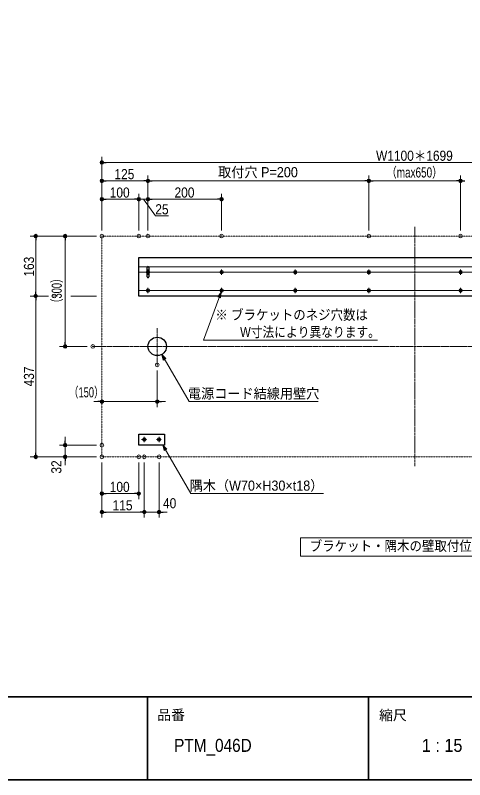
# Model space of a CAD drawing. Units: millimetres, scale not verified. Extents: x -4547 to 4547, y -2284 to 2284.
# Drawn here: x -875 to 346, y -2078 to 0 of the extents above; entities that cross this region are included whole.
import ezdxf
from ezdxf.enums import TextEntityAlignment as Align

# ---------------------------------------------------------------- set-up
doc = ezdxf.new("R2010")
doc.units = ezdxf.units.MM
doc.header["$LTSCALE"] = 20
doc.header["$PDMODE"] = 32
doc.header["$PDSIZE"] = 10
for name, pattern in [('USER1', [0.8, 0.5, -0.3]), ('USER2', [2.91, 1.76, -0.4, 0.35, -0.4]), ('USER3', [9.172222, 5.997222, -1.058333, 1.058333, -1.058333])]:
    doc.linetypes.add(name, pattern=pattern)
for name, color, linetype, lineweight in [('0-0_1図面枠', 7, 'Continuous', 20), ('0-1_3一般', 7, 'Continuous', 15), ('0-2_2寸法-2', 7, 'Continuous', 15), ('0-3_0', 7, 'Continuous', 25), ('0-4_Defpoints', 7, 'Continuous', 15), ('0-5_2寸法-1', 7, 'Continuous', 15), ('0-6_2寸法-3', 7, 'Continuous', 15)]:
    doc.layers.add(name, color=color, linetype=linetype, lineweight=lineweight)
doc.styles.add('ＭＳ Ｐゴシック', font='')
doc.styles.get('ＭＳ Ｐゴシック').set_extended_font_data('MS PGothic')

# ---------------------------------------------------------------- blocks, each defined once
blk = doc.blocks.new('グループ-44')
at = {"layer": '0-1_3一般', "linetype": 'USER2'}
for p, q in [((16976, -23060), (17264, -23060)), ((17120, -22916), (17120, -23204))]:
    blk.add_line(p, q, dxfattribs=at)
at = {"layer": '0-1_3一般'}
for p, q in [((17060, -23074), (17060, -23046)), ((17060, -23046), (17106, -23046)), ((17106, -23074), (17060, -23074)), ((17106, -23000), (17134, -23000)), ((17106, -23046), (17106, -23000)), ((17106, -23120), (17106, -23074)), ((17106, -23120), (17134, -23120)), ((17134, -23046), (17134, -23000)), ((17134, -23046), (17180, -23046)), ((17134, -23120), (17134, -23074)), ((17180, -23074), (17134, -23074)), ((17180, -23074), (17180, -23046))]:
    blk.add_line(p, q, dxfattribs=at)
for radius in [94, 50, 40]:
    blk.add_circle((17120, -23060), radius, dxfattribs=at)
blk = doc.blocks.new('グループ-45')
at = {"layer": '0-1_3一般', "linetype": 'USER2'}
for p, q in [((16176, -23060), (16464, -23060)), ((16320, -22916), (16320, -23204))]:
    blk.add_line(p, q, dxfattribs=at)
at = {"layer": '0-1_3一般'}
for p, q in [((16260, -23074), (16260, -23046)), ((16260, -23046), (16306, -23046)), ((16306, -23074), (16260, -23074)), ((16306, -23000), (16334, -23000)), ((16306, -23046), (16306, -23000)), ((16306, -23120), (16306, -23074)), ((16306, -23120), (16334, -23120)), ((16334, -23046), (16334, -23000)), ((16334, -23046), (16380, -23046)), ((16334, -23120), (16334, -23074)), ((16380, -23074), (16334, -23074)), ((16380, -23074), (16380, -23046))]:
    blk.add_line(p, q, dxfattribs=at)
for radius in [94, 50, 40]:
    blk.add_circle((16320, -23060), radius, dxfattribs=at)
blk = doc.blocks.new('グループ-46')
at = {"layer": '0-1_3一般', "lineweight": 30}
blk.add_lwpolyline([(16020, -22760), (17420, -22760), (17420, -23360), (16020, -23360)], close=True, dxfattribs=at)
at = {"layer": '0-1_3一般'}
for name in ['グループ-45', 'グループ-44']:
    blk.add_blockref(name, (0, 0), dxfattribs=at)
blk = doc.blocks.new('グループ-47')
at = {"layer": '0-1_3一般'}
for p, q in [((16460, -14974), (16460, -14946)), ((16460, -14946), (16506, -14946)), ((16506, -14900), (16534, -14900)), ((16506, -14946), (16506, -14900)), ((16534, -14946), (16534, -14900)), ((16534, -14946), (16580, -14946)), ((16580, -14974), (16580, -14946)), ((16506, -14974), (16460, -14974)), ((16506, -15020), (16506, -14974)), ((16506, -15020), (16534, -15020)), ((16534, -15020), (16534, -14974)), ((16580, -14974), (16534, -14974))]:
    blk.add_line(p, q, dxfattribs=at)
at = {"layer": '0-1_3一般', "linetype": 'USER2'}
for p, q in [((16520, -14816), (16520, -15104)), ((16376, -14960), (16664, -14960))]:
    blk.add_line(p, q, dxfattribs=at)
at = {"layer": '0-1_3一般'}
for radius in [94, 50, 40]:
    blk.add_circle((16520, -14960), radius, dxfattribs=at)
blk = doc.blocks.new('グループ-48')
at = {"layer": '0-1_3一般', "linetype": 'USER2'}
for p, q in [((16376, -13960), (16664, -13960)), ((16520, -13816), (16520, -14104))]:
    blk.add_line(p, q, dxfattribs=at)
at = {"layer": '0-1_3一般'}
for p, q in [((16460, -13974), (16460, -13946)), ((16460, -13946), (16506, -13946)), ((16506, -13974), (16460, -13974)), ((16506, -13900), (16534, -13900)), ((16506, -13946), (16506, -13900)), ((16506, -14020), (16506, -13974)), ((16506, -14020), (16534, -14020)), ((16534, -13946), (16534, -13900)), ((16534, -13946), (16580, -13946)), ((16534, -14020), (16534, -13974)), ((16580, -13974), (16534, -13974)), ((16580, -13974), (16580, -13946))]:
    blk.add_line(p, q, dxfattribs=at)
for radius in [94, 50, 40]:
    blk.add_circle((16520, -13960), radius, dxfattribs=at)
blk = doc.blocks.new('グループ-49')
at = {"layer": '0-1_3一般'}
for p, q in [((16020, -13676.6), (46000, -13676.6)), ((16470, -13960), (16020, -13960)), ((16570, -13960), (20470, -13960)), ((20570, -13960), (24470, -13960)), ((24570, -13960), (28470, -13960)), ((28570, -13960), (33450, -13960)), ((37450, -13960), (33550, -13960)), ((41450, -13960), (37550, -13960)), ((45450, -13960), (41550, -13960)), ((45550, -13960), (46000, -13960)), ((16470, -14960), (16020, -14960)), ((16570, -14960), (20470, -14960)), ((20570, -14960), (24470, -14960)), ((24570, -14960), (28470, -14960)), ((28570, -14960), (33450, -14960)), ((37450, -14960), (33550, -14960)), ((41450, -14960), (37550, -14960)), ((45450, -14960), (41550, -14960)), ((45550, -14960), (46000, -14960))]:
    blk.add_line(p, q, dxfattribs=at)
at = {"layer": '0-1_3一般', "lineweight": 30}
blk.add_lwpolyline([(16020, -13160), (46000, -13160), (46000, -15260), (16020, -15260)], close=True, dxfattribs=at)
blk = doc.blocks.new('グループ-50')
at = {"layer": '0-1_3一般'}
for p, q in [((20460, -14974), (20460, -14946)), ((20460, -14946), (20506, -14946)), ((20506, -14900), (20534, -14900)), ((20506, -14946), (20506, -14900)), ((20534, -14946), (20534, -14900)), ((20534, -14946), (20580, -14946)), ((20580, -14974), (20580, -14946)), ((20506, -14974), (20460, -14974)), ((20506, -15020), (20506, -14974)), ((20506, -15020), (20534, -15020)), ((20534, -15020), (20534, -14974)), ((20580, -14974), (20534, -14974))]:
    blk.add_line(p, q, dxfattribs=at)
at = {"layer": '0-1_3一般', "linetype": 'USER2'}
for p, q in [((20520, -14816), (20520, -15104)), ((20376, -14960), (20664, -14960))]:
    blk.add_line(p, q, dxfattribs=at)
at = {"layer": '0-1_3一般'}
for radius in [94, 50, 40]:
    blk.add_circle((20520, -14960), radius, dxfattribs=at)
blk = doc.blocks.new('グループ-51')
at = {"layer": '0-1_3一般', "linetype": 'USER2'}
for p, q in [((20376, -13960), (20664, -13960)), ((20520, -13816), (20520, -14104))]:
    blk.add_line(p, q, dxfattribs=at)
at = {"layer": '0-1_3一般'}
for p, q in [((20460, -13974), (20460, -13946)), ((20460, -13946), (20506, -13946)), ((20506, -13974), (20460, -13974)), ((20506, -13900), (20534, -13900)), ((20506, -13946), (20506, -13900)), ((20506, -14020), (20506, -13974)), ((20506, -14020), (20534, -14020)), ((20534, -13946), (20534, -13900)), ((20534, -13946), (20580, -13946)), ((20534, -14020), (20534, -13974)), ((20580, -13974), (20534, -13974)), ((20580, -13974), (20580, -13946))]:
    blk.add_line(p, q, dxfattribs=at)
for radius in [94, 50, 40]:
    blk.add_circle((20520, -13960), radius, dxfattribs=at)
blk = doc.blocks.new('グループ-52')
at = {"layer": '0-1_3一般'}
for p, q in [((24460, -14974), (24460, -14946)), ((24460, -14946), (24506, -14946)), ((24506, -14900), (24534, -14900)), ((24506, -14946), (24506, -14900)), ((24534, -14946), (24534, -14900)), ((24534, -14946), (24580, -14946)), ((24580, -14974), (24580, -14946)), ((24506, -14974), (24460, -14974)), ((24506, -15020), (24506, -14974)), ((24506, -15020), (24534, -15020)), ((24534, -15020), (24534, -14974)), ((24580, -14974), (24534, -14974))]:
    blk.add_line(p, q, dxfattribs=at)
at = {"layer": '0-1_3一般', "linetype": 'USER2'}
for p, q in [((24520, -14816), (24520, -15104)), ((24376, -14960), (24664, -14960))]:
    blk.add_line(p, q, dxfattribs=at)
at = {"layer": '0-1_3一般'}
for radius in [94, 50, 40]:
    blk.add_circle((24520, -14960), radius, dxfattribs=at)
blk = doc.blocks.new('グループ-53')
at = {"layer": '0-1_3一般', "linetype": 'USER2'}
for p, q in [((24376, -13960), (24664, -13960)), ((24520, -13816), (24520, -14104))]:
    blk.add_line(p, q, dxfattribs=at)
at = {"layer": '0-1_3一般'}
for p, q in [((24460, -13974), (24460, -13946)), ((24460, -13946), (24506, -13946)), ((24506, -13974), (24460, -13974)), ((24506, -13900), (24534, -13900)), ((24506, -13946), (24506, -13900)), ((24506, -14020), (24506, -13974)), ((24506, -14020), (24534, -14020)), ((24534, -13946), (24534, -13900)), ((24534, -13946), (24580, -13946)), ((24534, -14020), (24534, -13974)), ((24580, -13974), (24534, -13974)), ((24580, -13974), (24580, -13946))]:
    blk.add_line(p, q, dxfattribs=at)
for radius in [94, 50, 40]:
    blk.add_circle((24520, -13960), radius, dxfattribs=at)
blk = doc.blocks.new('グループ-54')
at = {"layer": '0-1_3一般'}
for p, q in [((28460, -14974), (28460, -14946)), ((28460, -14946), (28506, -14946)), ((28506, -14900), (28534, -14900)), ((28506, -14946), (28506, -14900)), ((28534, -14946), (28534, -14900)), ((28534, -14946), (28580, -14946)), ((28580, -14974), (28580, -14946)), ((28506, -14974), (28460, -14974)), ((28506, -15020), (28506, -14974)), ((28506, -15020), (28534, -15020)), ((28534, -15020), (28534, -14974)), ((28580, -14974), (28534, -14974))]:
    blk.add_line(p, q, dxfattribs=at)
at = {"layer": '0-1_3一般', "linetype": 'USER2'}
for p, q in [((28520, -14816), (28520, -15104)), ((28376, -14960), (28664, -14960))]:
    blk.add_line(p, q, dxfattribs=at)
at = {"layer": '0-1_3一般'}
for radius in [94, 50, 40]:
    blk.add_circle((28520, -14960), radius, dxfattribs=at)
blk = doc.blocks.new('グループ-55')
at = {"layer": '0-1_3一般', "linetype": 'USER2'}
for p, q in [((28376, -13960), (28664, -13960)), ((28520, -13816), (28520, -14104))]:
    blk.add_line(p, q, dxfattribs=at)
at = {"layer": '0-1_3一般'}
for p, q in [((28460, -13974), (28460, -13946)), ((28460, -13946), (28506, -13946)), ((28506, -13974), (28460, -13974)), ((28506, -13900), (28534, -13900)), ((28506, -13946), (28506, -13900)), ((28506, -14020), (28506, -13974)), ((28506, -14020), (28534, -14020)), ((28534, -13946), (28534, -13900)), ((28534, -13946), (28580, -13946)), ((28534, -14020), (28534, -13974)), ((28580, -13974), (28534, -13974)), ((28580, -13974), (28580, -13946))]:
    blk.add_line(p, q, dxfattribs=at)
for radius in [94, 50, 40]:
    blk.add_circle((28520, -13960), radius, dxfattribs=at)
blk = doc.blocks.new('グループ-56')
at = {"layer": '0-1_3一般'}
for p, q in [((33440, -14974), (33440, -14946)), ((33440, -14946), (33486, -14946)), ((33486, -14900), (33514, -14900)), ((33486, -14946), (33486, -14900)), ((33514, -14946), (33514, -14900)), ((33514, -14946), (33560, -14946)), ((33560, -14974), (33560, -14946)), ((33486, -14974), (33440, -14974)), ((33486, -15020), (33486, -14974)), ((33486, -15020), (33514, -15020)), ((33514, -15020), (33514, -14974)), ((33560, -14974), (33514, -14974))]:
    blk.add_line(p, q, dxfattribs=at)
at = {"layer": '0-1_3一般', "linetype": 'USER2'}
for p, q in [((33500, -14816), (33500, -15104)), ((33356, -14960), (33644, -14960))]:
    blk.add_line(p, q, dxfattribs=at)
at = {"layer": '0-1_3一般'}
for radius in [94, 50, 40]:
    blk.add_circle((33500, -14960), radius, dxfattribs=at)
blk = doc.blocks.new('グループ-57')
at = {"layer": '0-1_3一般', "linetype": 'USER2'}
for p, q in [((33356, -13960), (33644, -13960)), ((33500, -13816), (33500, -14104))]:
    blk.add_line(p, q, dxfattribs=at)
at = {"layer": '0-1_3一般'}
for p, q in [((33440, -13974), (33440, -13946)), ((33440, -13946), (33486, -13946)), ((33486, -13974), (33440, -13974)), ((33486, -13900), (33514, -13900)), ((33486, -13946), (33486, -13900)), ((33486, -14020), (33486, -13974)), ((33486, -14020), (33514, -14020)), ((33514, -13946), (33514, -13900)), ((33514, -13946), (33560, -13946)), ((33514, -14020), (33514, -13974)), ((33560, -13974), (33514, -13974)), ((33560, -13974), (33560, -13946))]:
    blk.add_line(p, q, dxfattribs=at)
for radius in [94, 50, 40]:
    blk.add_circle((33500, -13960), radius, dxfattribs=at)
blk = doc.blocks.new('グループ-64')
at = {"layer": '0-1_3一般', "lineweight": 30}
for p, q in [((16470, -14210), (16470, -13710)), ((16570, -13710), (16570, -14210))]:
    blk.add_line(p, q, dxfattribs=at)
for centre, start, end in [((16520, -13710), 90, 180), ((16520, -13710), 0, 90), ((16520, -14210), 180, 270), ((16520, -14210), 270, 0)]:
    blk.add_arc(centre, 50, start, end, dxfattribs=at)
at = {"layer": '0-1_3一般'}
for name in ['グループ-49', 'グループ-48', 'グループ-51', 'グループ-53', 'グループ-55', 'グループ-57', 'グループ-47', 'グループ-50', 'グループ-52', 'グループ-54', 'グループ-56']:
    blk.add_blockref(name, (0, 0), dxfattribs=at)
blk = doc.blocks.new('グループ-68')
at = {"layer": '0-1_3一般', "linetype": 'USER3'}
for p, q in [((31010, -24500), (31010, -11500)), ((48500, -18000), (13520, -18000))]:
    blk.add_line(p, q, dxfattribs=at)
at = {"layer": '0-1_3一般', "linetype": 'USER2'}
blk.add_line((17020, -17000), (17020, -19000), dxfattribs=at)
at = {"layer": '0-1_3一般', "linetype": 'USER1'}
blk.add_lwpolyline([(14020, -12000), (48000, -12000), (48000, -24000), (14020, -24000)], close=True, dxfattribs=at)
at = {"layer": '0-1_3一般', "lineweight": 30}
blk.add_circle((17020, -18000), 500, dxfattribs=at)
at = {"layer": '0-1_3一般'}
for name in ['グループ-64', 'グループ-46']:
    blk.add_blockref(name, (0, 0), dxfattribs=at)
blk = doc.blocks.new('_Dot')
at = {"layer": '0-3_0'}
blk.add_line((-10, 0), (-20, 0), dxfattribs=at)
for points in [[(0, 0), (-10, 0), (-9.92, 1.25)], [(0, 0), (-9.92, -1.25), (-10, 0)], [(0, 0), (-9.92, 1.25), (-9.69, 2.49)], [(0, 0), (-9.69, -2.49), (-9.92, -1.25)], [(0, 0), (-9.69, 2.49), (-9.3, 3.68)], [(0, 0), (-9.3, -3.68), (-9.69, -2.49)], [(0, 0), (-9.3, 3.68), (-8.76, 4.82)], [(0, 0), (-8.76, -4.82), (-9.3, -3.68)], [(0, 0), (-8.76, 4.82), (-8.09, 5.88)], [(0, 0), (-8.09, -5.88), (-8.76, -4.82)], [(0, 0), (-8.09, 5.88), (-7.29, 6.85)], [(0, 0), (-7.29, -6.85), (-8.09, -5.88)], [(0, 0), (-7.29, 6.85), (-6.37, 7.71)], [(0, 0), (-6.37, -7.71), (-7.29, -6.85)], [(0, 0), (-6.37, 7.71), (-5.36, 8.44)], [(0, 0), (-5.36, -8.44), (-6.37, -7.71)], [(0, 0), (-5.36, 8.44), (-4.26, 9.05)], [(0, 0), (-4.26, -9.05), (-5.36, -8.44)], [(0, 0), (-4.26, 9.05), (-3.09, 9.51)], [(0, 0), (-3.09, -9.51), (-4.26, -9.05)], [(0, 0), (-3.09, 9.51), (-1.87, 9.82)], [(0, 0), (-1.87, -9.82), (-3.09, -9.51)], [(0, 0), (-1.87, 9.82), (-0.63, 9.98)], [(0, 0), (-0.63, -9.98), (-1.87, -9.82)], [(0, 0), (-0.63, 9.98), (0.63, 9.98)], [(0, 0), (0.63, -9.98), (-0.63, -9.98)], [(0, 0), (0.63, 9.98), (1.87, 9.82)], [(0, 0), (1.87, 9.82), (3.09, 9.51)], [(0, 0), (3.09, 9.51), (4.26, 9.05)], [(0, 0), (4.26, 9.05), (5.36, 8.44)], [(0, 0), (5.36, 8.44), (6.37, 7.71)], [(0, 0), (6.37, 7.71), (7.29, 6.85)], [(0, 0), (7.29, 6.85), (8.09, 5.88)], [(0, 0), (8.09, 5.88), (8.76, 4.82)], [(0, 0), (8.76, 4.82), (9.3, 3.68)], [(0, 0), (9.3, 3.68), (9.69, 2.49)], [(0, 0), (9.69, 2.49), (9.92, 1.25)], [(0, 0), (9.92, 1.25), (10, 0)], [(0, 0), (1.87, -9.82), (0.63, -9.98)], [(0, 0), (3.09, -9.51), (1.87, -9.82)], [(0, 0), (4.26, -9.05), (3.09, -9.51)], [(0, 0), (5.36, -8.44), (4.26, -9.05)], [(0, 0), (6.37, -7.71), (5.36, -8.44)], [(0, 0), (7.29, -6.85), (6.37, -7.71)], [(0, 0), (8.09, -5.88), (7.29, -6.85)], [(0, 0), (8.76, -4.82), (8.09, -5.88)], [(0, 0), (9.3, -3.68), (8.76, -4.82)], [(0, 0), (9.69, -2.49), (9.3, -3.68)], [(0, 0), (9.92, -1.25), (9.69, -2.49)], [(0, 0), (10, 0), (9.92, -1.25)]]:
    blk.add_solid(points, dxfattribs=at)
blk = doc.blocks.new('グループ-2')
at = {"layer": '0-0_1図面枠', "lineweight": 35}
for p, q in [((-60000, -37050), (60000, -37050)), ((16500, -37050), (16500, -41550)), ((28500, -37050), (28500, -41550))]:
    blk.add_line(p, q, dxfattribs=at)
blk.add_lwpolyline([(-60000, 41550), (60000, 41550), (60000, -41550), (-60000, -41550)], close=True, dxfattribs=at)

msp = doc.modelspace()

# ---------------------------------------------------------------- linework, layer by layer
at = {"layer": '0-2_2寸法-2'}
for p, q in [((-539.63, -585), (-539.63, -485)), ((-514.63, -585), (-514.63, -485)), ((-550.88, -500), (-562.14, -500)), ((-514.63, -500), (-539.63, -500)), ((-503.37, -500), (-492.11, -500)), ((-489.63, -965), (-489.63, -1065)), ((-639.63, -1035), (-639.43, -1035)), ((-650.88, -1050), (-662.14, -1050)), ((-639.63, -1050), (-489.63, -1050)), ((-478.37, -1050), (-467.11, -1050)), ((-739.63, -1156.74), (-739.63, -1145.49)), ((-654.63, -1168), (-754.63, -1168)), ((-739.63, -1200), (-739.63, -1168)), ((-654.63, -1200), (-754.63, -1200)), ((-739.63, -1211.26), (-739.63, -1222.51)), ((-524.63, -1215), (-524.63, -1365)), ((-484.63, -1215), (-484.63, -1365)), ((-535.88, -1350), (-547.14, -1350)), ((-524.63, -1350), (-484.63, -1350)), ((-473.37, -1350), (-462.11, -1350))]:
    msp.add_line(p, q, dxfattribs=at)
msp.add_lwpolyline([(-458.77, -545), (-493.93, -545), (-527.13, -500)], dxfattribs=at)
at = {"layer": '0-4_Defpoints'}
for p in [(-639.63, -400), (-639.63, -450), (-514.63, -450), (85.37, -450), (334.37, -450), (-639.63, -500), (-539.63, -500), (-514.63, -500), (-314.63, -500), (-819.63, -600), (-739.63, -600), (-639.63, -600), (-539.63, -600), (-514.63, -600), (-314.63, -600), (85.37, -600), (334.37, -600), (-769.63, -763), (-739.63, -900), (-664.63, -900), (-489.63, -950), (-639.63, -1050), (-489.63, -1050), (-739.63, -1168), (-639.63, -1168), (-819.63, -1200), (-739.63, -1200), (-639.63, -1200), (-539.63, -1200), (-524.63, -1200), (-484.63, -1200), (-639.63, -1300), (-639.63, -1350), (-484.63, -1350)]:
    msp.add_point(p, dxfattribs=at)
at = {"layer": '0-5_2寸法-1'}
for p, q in [((-639.63, -435), (-639.63, -385)), ((1048.12, -400), (-628.37, -400)), ((-639.63, -585), (-639.63, -435)), ((-514.63, -485), (-514.63, -435)), ((-514.63, -485), (-514.63, -435)), ((85.37, -585), (85.37, -435)), ((85.37, -585), (85.37, -435)), ((334.37, -585), (334.37, -435)), ((334.37, -585), (334.37, -435)), ((-628.37, -450), (-525.88, -450)), ((-503.37, -450), (74.12, -450)), ((96.63, -450), (323.12, -450)), ((-639.63, -585), (-639.63, -485)), ((-539.63, -585), (-539.63, -485)), ((-514.63, -585), (-514.63, -485)), ((-314.63, -585), (-314.63, -485)), ((-550.88, -500), (-628.37, -500)), ((-503.37, -500), (-325.88, -500)), ((-754.63, -600), (-834.63, -600)), ((-654.63, -600), (-754.63, -600)), ((-819.63, -751.74), (-819.63, -611.26)), ((-739.63, -611.26), (-739.63, -888.74)), ((-784.63, -763), (-834.63, -763)), ((-784.63, -763), (-834.63, -763)), ((-819.63, -774.26), (-819.63, -1188.74)), ((-679.63, -900), (-754.63, -900)), ((-754.63, -1200), (-834.63, -1200)), ((-639.63, -1215), (-639.63, -1315)), ((-539.63, -1215), (-539.63, -1315)), ((-524.63, -1215), (-524.63, -1365)), ((-550.88, -1300), (-628.37, -1300)), ((-639.63, -1315), (-639.63, -1365)), ((-535.88, -1350), (-628.37, -1350))]:
    msp.add_line(p, q, dxfattribs=at)
at = {"layer": '0-6_2寸法-3'}
msp.add_line((-724.63, -763), (-654.63, -763), dxfattribs=at)
for points in [[(108.4, -883), (-363.76, -883), (-316.23, -752.42)], [(-52.43, -1050), (-403.02, -1050), (-477.13, -921.65)], [(-37.84, -1300), (-398.41, -1300), (-474.63, -1168)]]:
    msp.add_lwpolyline(points, dxfattribs=at)
at = {"layer": '0-6_2寸法-3', "lineweight": 5}
for points in [[(-325.28, -765.33), (-316.23, -752.42), (-317.61, -768.13)], [(-473.04, -936.88), (-477.13, -921.65), (-465.97, -932.8)], [(-470.54, -1183.23), (-474.63, -1168), (-463.47, -1179.15)]]:
    msp.add_lwpolyline(points, close=True, dxfattribs=at)
at = {"layer": '0-6_2寸法-3'}
msp.add_lwpolyline([(-100.13, -1420), (519.87, -1420), (519.87, -1470), (-100.13, -1470)], close=True, dxfattribs=at)
for points in [[(-325.28, -765.33), (-317.61, -768.13), (-316.23, -752.42)], [(-473.04, -936.88), (-465.97, -932.8), (-477.13, -921.65)], [(-470.54, -1183.23), (-463.47, -1179.15), (-474.63, -1168)]]:
    msp.add_solid(points, dxfattribs=at)

# ---------------------------------------------------------------- block references
at = {"layer": '0-0_1図面枠', "xscale": 0.05, "yscale": 0.05}
msp.add_blockref('グループ-2', (-1340.63, 0), dxfattribs=at)
at = {"layer": '0-1_3一般', "xscale": 0.05, "yscale": 0.05}
msp.add_blockref('グループ-68', (-1340.63, 0), dxfattribs=at)
at = {"layer": '0-2_2寸法-2', "xscale": 0.5627563, "yscale": 0.5627563}
for p in [(-539.63, -500), (-639.63, -1050), (-524.63, -1350)]:
    msp.add_blockref('_Dot', p, dxfattribs=at)
for p, rotation in [((-514.63, -500), 180), ((-489.63, -1050), 180), ((-739.63, -1168), 270), ((-739.63, -1200), 90), ((-484.63, -1350), 180)]:
    msp.add_blockref('_Dot', p, dxfattribs=dict(at, rotation=rotation))
at = {"layer": '0-5_2寸法-1', "xscale": 0.5627563, "yscale": 0.5627563}
for p, rotation in [((-639.63, -400), 180), ((-639.63, -450), 180), ((-514.63, -450), 180), ((85.37, -450), 180), ((334.37, -450), 180), ((-639.63, -500), 180), ((-514.63, -500), 180), ((-819.63, -600), 90), ((-739.63, -600), 90), ((-819.63, -763), 270), ((-819.63, -763), 90), ((-739.63, -900), 270), ((-819.63, -1200), 270), ((-639.63, -1300), 180), ((-639.63, -1350), 180)]:
    msp.add_blockref('_Dot', p, dxfattribs=dict(at, rotation=rotation))
for p in [(-514.63, -450), (85.37, -450), (334.37, -450), (-539.63, -500), (-314.63, -500), (-539.63, -1300), (-524.63, -1350)]:
    msp.add_blockref('_Dot', p, dxfattribs=at)

# ---------------------------------------------------------------- texts
at = {"layer": '0-0_1図面枠', "style": 'ＭＳ Ｐゴシック'}
for s, p in [('品番', (-489.51, -1923.16)), ('縮尺', (113.08, -1924.02))]:
    msp.add_text(s, height=27.57, dxfattribs=at).set_placement(p, align=Align.BOTTOM_LEFT)
for s, width, p in [('PTM_046D', 0.9, (-443.59, -2012.45)), ('1 : 15', 0.95, (229.38, -2012.45))]:
    msp.add_text(s, height=35.38, dxfattribs=dict(at, width=width)).set_placement(p, align=Align.BOTTOM_LEFT)
at = {"layer": '0-2_2寸法-2', "style": 'ＭＳ Ｐゴシック'}
for s, width, p in [('25', 0.9, (-494.79, -549.29)), ('（150）', 0.7, (-729.68, -1046.63)), ('40', 0.9, (-473.81, -1348.14))]:
    msp.add_text(s, height=27.57, dxfattribs=dict(at, width=width)).set_placement(p, align=Align.BOTTOM_LEFT)
at = {"layer": '0-2_2寸法-2', "style": 'ＭＳ Ｐゴシック', "width": 0.9}
msp.add_text('32', height=27.57, rotation=90, dxfattribs=at).set_placement((-741.48, -1245.59), align=Align.BOTTOM_LEFT)
at = {"layer": '0-5_2寸法-1', "style": 'ＭＳ Ｐゴシック'}
for s, height, width, p in [('W1100＊1699', 27.51, 0.9, (104.84, -403.72)), ('取付穴 P=200', 27.57, 0.95, (-324.27, -448.46)), ('（max650）', 27.51, 0.75, (133, -449.11)), ('125', 27.57, 0.9, (-605.79, -453.72)), ('100', 27.57, 0.9, (-618.58, -503.72)), ('200', 27.57, 0.9, (-442.58, -503.72)), ('100', 27.57, 0.9, (-618.58, -1303.72)), ('115', 27.57, 0.9, (-610.79, -1353.72))]:
    msp.add_text(s, height=height, dxfattribs=dict(at, width=width)).set_placement(p, align=Align.BOTTOM_LEFT)
for s, width, p in [('163', 0.9, (-815.91, -710.17)), ('（300）', 0.7, (-740.51, -796.03)), ('437', 0.9, (-815.83, -1008.66))]:
    msp.add_text(s, height=27.57, rotation=90, dxfattribs=dict(at, width=width)).set_placement(p, align=Align.BOTTOM_LEFT)
at = {"layer": '0-6_2寸法-3', "style": 'ＭＳ Ｐゴシック'}
for s, height, width, p in [('※ ブラケットのネジ穴数は', 27.51, 0.9, (-331.59, -835.99)), ('\u3000\u3000W寸法により異なります。', 27.51, 0.85, (-328.14, -882.84)), ('電源コード結線用壁穴', 27.51, 0.95, (-405.91, -1049.84)), ('隅木（W70×H30×t18）', 27.51, 0.95, (-401.31, -1300.27)), ('ブラケット・隅木の壁取付位置関係図', 27.57, 0.9, (-75.15, -1464.27))]:
    msp.add_text(s, height=height, dxfattribs=dict(at, width=width)).set_placement(p, align=Align.BOTTOM_LEFT)

doc.saveas('drawing.dxf')
